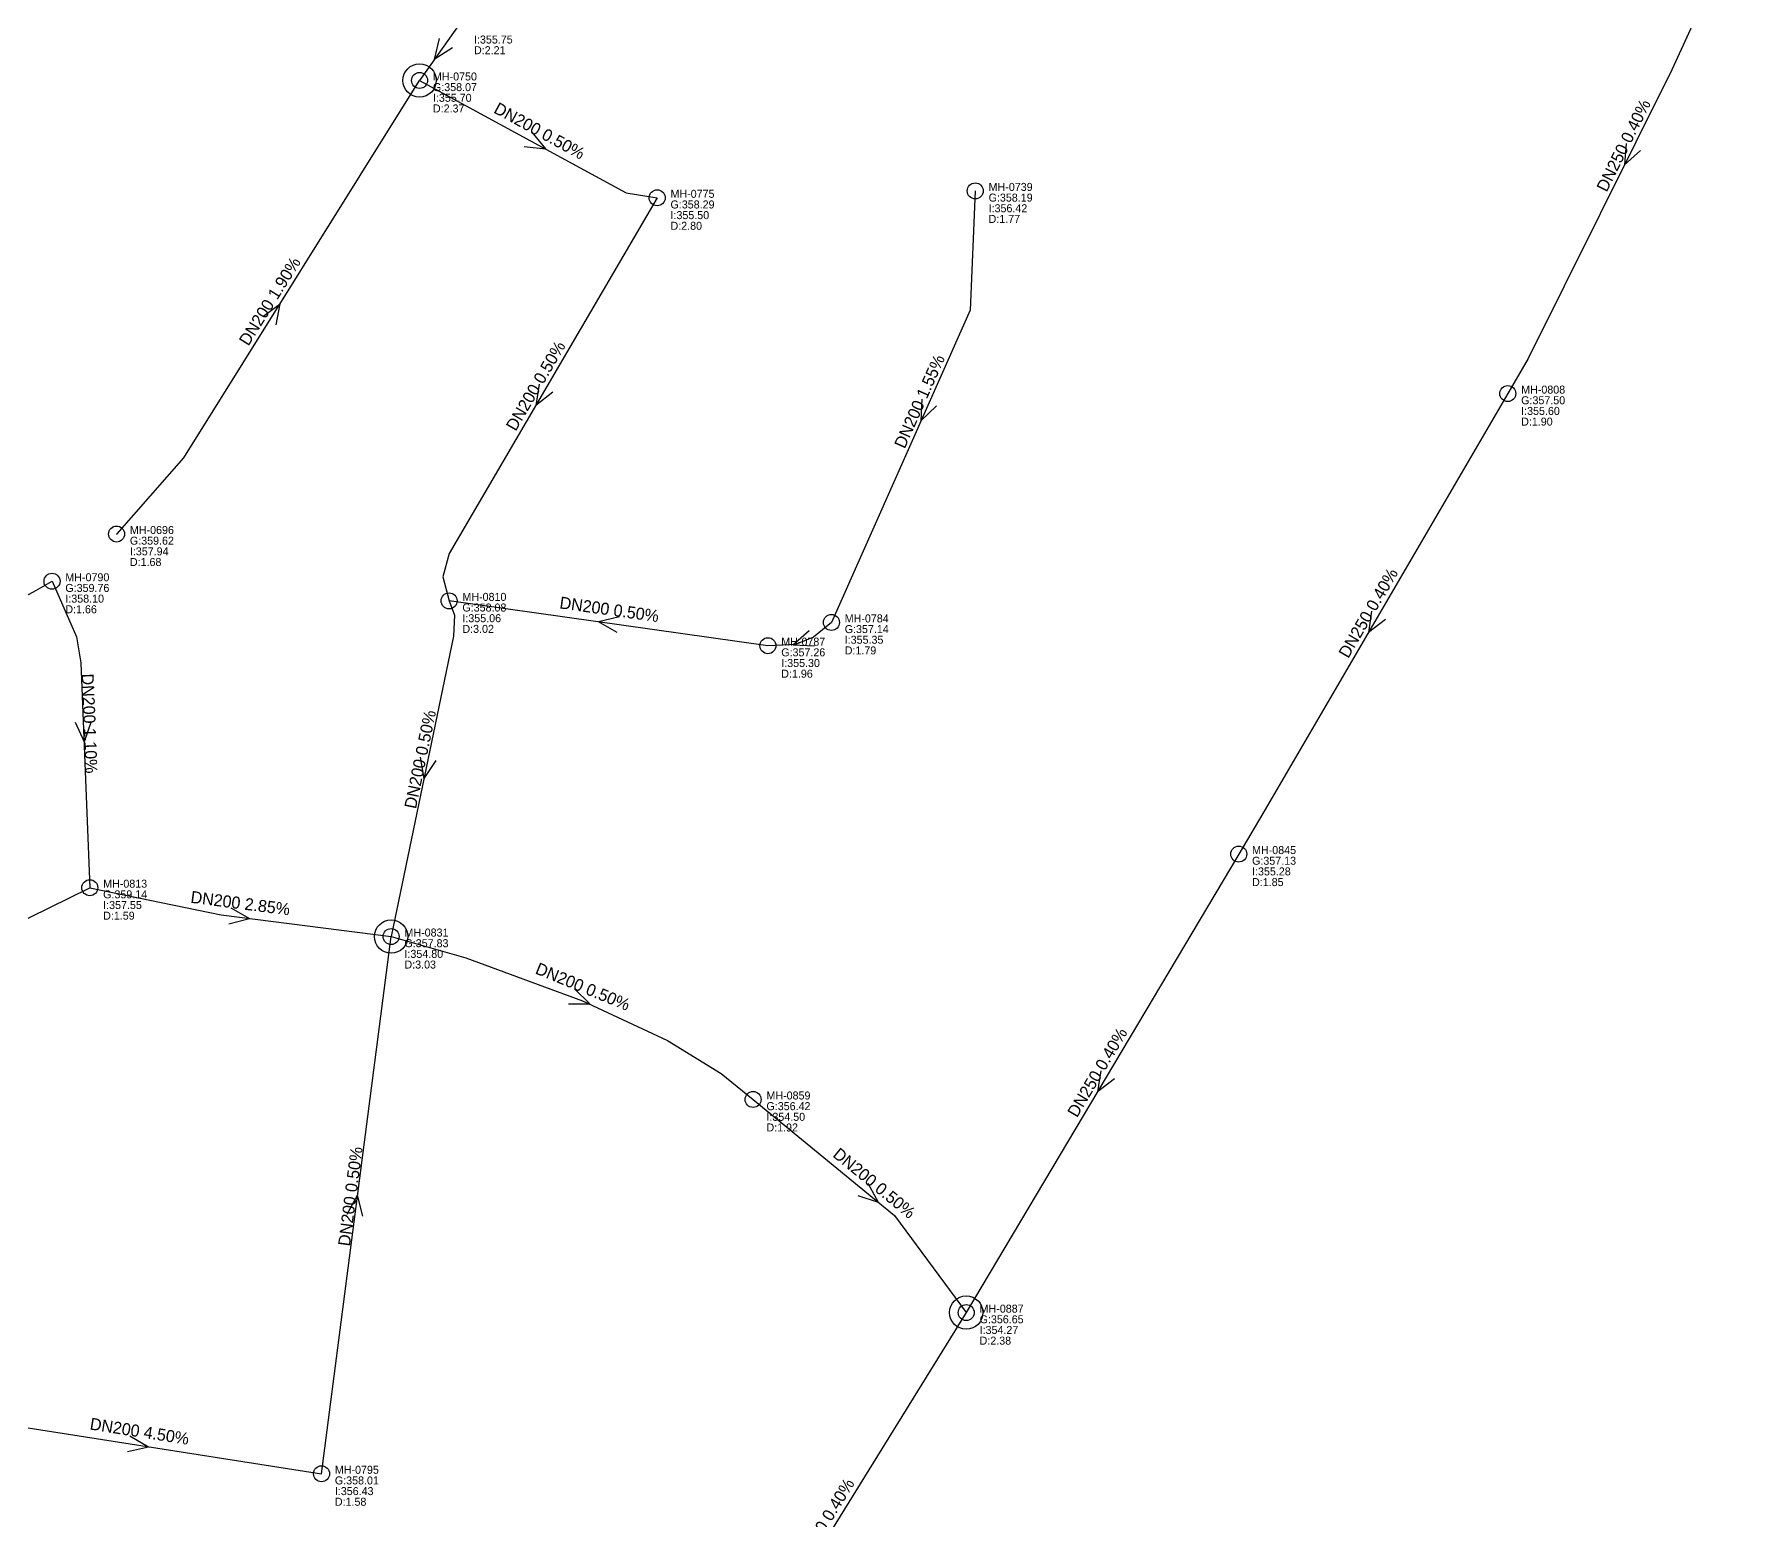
# Model space of a CAD drawing. Header units: metres. Extents: x 449149 to 451990, y 2566737 to 2570847.
# Drawn here: x 450681.3 to 450937.6, y 2568289.6 to 2568512.6 of the extents above; entities that cross this region are included whole.
import ezdxf
from ezdxf.enums import TextEntityAlignment as Align

# ---------------------------------------------------------------- set-up
doc = ezdxf.new("R2010")
doc.units = ezdxf.units.M
for name, color, linetype in [('SEW-DROP', 6, 'Continuous'), ('SEW-LABEL', 2, 'Continuous'), ('SEW-MH', 7, 'Continuous'), ('SEW-MH-LABEL', 8, 'Continuous'), ('SEW-PIPE-DN200', 3, 'Continuous'), ('SEW-PIPE-DN250', 4, 'Continuous')]:
    doc.layers.add(name, color=color, linetype=linetype)

msp = doc.modelspace()

# ---------------------------------------------------------------- linework, layer by layer
at = {"layer": 'SEW-DROP'}
for centre in [(450739.14, 2568505.65), (450734.87, 2568377.24), (450734.87, 2568377.24), (450821.13, 2568320.83)]:
    msp.add_circle(centre, 2.5, dxfattribs=at)
at = {"layer": 'SEW-LABEL'}
for p, q in [((450742.1, 2568511.94), (450741.35, 2568508.79)), ((450744.06, 2568510.55), (450741.35, 2568508.79)), ((450754.81, 2568495.76), (450758.02, 2568495.38)), ((450755.95, 2568497.87), (450758.02, 2568495.38)), ((450920.11, 2568496.19), (450919.84, 2568492.97)), ((450922.25, 2568495.12), (450919.84, 2568492.97)), ((450715.62, 2568470.24), (450718.22, 2568472.15)), ((450717.65, 2568468.97), (450718.22, 2568472.15)), ((450757.05, 2568460.1), (450756.58, 2568456.9)), ((450759.13, 2568458.89), (450756.58, 2568456.9)), ((450814.45, 2568457.82), (450814.33, 2568454.59)), ((450816.64, 2568456.84), (450814.33, 2568454.59)), ((450769.12, 2568425.21), (450765.98, 2568424.44)), ((450768.79, 2568422.83), (450765.98, 2568424.44)), ((450881.91, 2568426.03), (450881.44, 2568422.84)), ((450883.98, 2568424.82), (450881.44, 2568422.84)), ((450797.59, 2568423.08), (450795.14, 2568420.97)), ((450798.37, 2568420.81), (450795.14, 2568420.97)), ((450687.49, 2568409.41), (450688.81, 2568406.46)), ((450689.89, 2568409.51), (450688.81, 2568406.46)), ((450739.24, 2568404.15), (450739.8, 2568400.97)), ((450741.59, 2568403.66), (450739.8, 2568400.97)), ((450710.82, 2568381.54), (450713.64, 2568379.97)), ((450710.51, 2568379.16), (450713.64, 2568379.97)), ((450762.36, 2568369.38), (450764.68, 2568367.13)), ((450761.45, 2568367.16), (450764.68, 2568367.13)), ((450841.29, 2568357.12), (450840.79, 2568353.93)), ((450843.36, 2568355.9), (450840.79, 2568353.93)), ((450806.37, 2568340.24), (450807.93, 2568337.41)), ((450728.27, 2568335.62), (450729.84, 2568338.44)), ((450730.65, 2568335.31), (450729.84, 2568338.44)), ((450804.85, 2568338.38), (450807.93, 2568337.41)), ((450695.7, 2568302.37), (450698.48, 2568300.72)), ((450695.33, 2568300), (450698.48, 2568300.72))]:
    msp.add_line(p, q, dxfattribs=at)
at = {"layer": 'SEW-MH'}
for centre in [(450739.14, 2568505.65), (450774.77, 2568488.05), (450822.48, 2568489.08), (450902.35, 2568458.68), (450693.69, 2568437.62), (450684.01, 2568430.53), (450743.56, 2568427.59), (450800.9, 2568424.36), (450791.38, 2568420.87), (450861.99, 2568389.61), (450689.68, 2568384.57), (450734.87, 2568377.24), (450789.16, 2568352.8), (450821.13, 2568320.83), (450724.43, 2568296.66)]:
    msp.add_circle(centre, 1.2, dxfattribs=at)
at = {"layer": 'SEW-PIPE-DN200'}
for points in [[(450745.3, 2568514.39), (450739.14, 2568505.65)], [(450693.69, 2568437.62), (450693.77, 2568437.67), (450703.79, 2568449.04), (450739.14, 2568505.65)], [(450739.14, 2568505.65), (450770.11, 2568488.81), (450774.77, 2568488.05)], [(450774.77, 2568488.05), (450743.59, 2568434.68), (450742.64, 2568431.18), (450743.56, 2568427.59)], [(450822.48, 2568489.08), (450821.7, 2568471.19), (450800.9, 2568424.36)], [(450668.1, 2568422.04), (450681.23, 2568428.95), (450684.01, 2568430.53)], [(450684.01, 2568430.53), (450687.7, 2568422.18), (450688.34, 2568418.32), (450689.68, 2568384.57)], [(450743.56, 2568427.59), (450744.39, 2568425.47), (450744.23, 2568422.3), (450734.87, 2568377.24)], [(450791.38, 2568420.87), (450791.38, 2568420.87), (450743.56, 2568427.59)], [(450800.9, 2568424.36), (450800.9, 2568424.36), (450798.2, 2568422.14), (450795.51, 2568421.03), (450791.38, 2568420.87)], [(450635.83, 2568358.11), (450689.68, 2568384.57)], [(450689.68, 2568384.57), (450709.37, 2568380.52), (450734.87, 2568377.24)], [(450724.43, 2568296.66), (450724.43, 2568296.66), (450734.87, 2568377.24)], [(450734.87, 2568377.24), (450746.07, 2568374.05), (450763.55, 2568367.61), (450776.34, 2568361.66), (450784.38, 2568356.72), (450789.16, 2568352.8)], [(450789.16, 2568352.8), (450810.37, 2568335.41), (450821.13, 2568320.83)], [(450669.56, 2568305.25), (450724.43, 2568296.66)]]:
    msp.add_lwpolyline(points, dxfattribs=at)
at = {"layer": 'SEW-PIPE-DN250'}
for points in [[(450937.59, 2568530.47), (450926.94, 2568507.24), (450905.41, 2568463.92), (450902.35, 2568458.68)], [(450902.35, 2568458.68), (450865.61, 2568395.71), (450861.99, 2568389.61)], [(450861.99, 2568389.61), (450821.13, 2568320.83)], [(450821.13, 2568320.83), (450799.85, 2568286.51), (450789.51, 2568267.74), (450782.44, 2568253.05)]]:
    msp.add_lwpolyline(points, dxfattribs=at)

# ---------------------------------------------------------------- texts
at = {"layer": 'SEW-LABEL'}
for s, rotation, p in [('DN200 0.50%', -28.5301, (450756.7, 2568497.3)), ('DN250 0.40%', 63.5707, (450920.51, 2568495.51)), ('DN200 1.90%', 58.0207, (450717.43, 2568472.07)), ('DN200 0.50%', 59.7104, (450757.33, 2568459.4)), ('DN200 1.55%', 66.0556, (450814.94, 2568457.16)), ('DN250 0.40%', 59.7371, (450882.19, 2568425.33)), ('DN200 0.50%', 351.9974, (450767.47, 2568425.43)), ('DN200 1.10%', -87.7207, (450688.75, 2568409.16)), ('DN200 0.50%', 78.2671, (450740.11, 2568403.64)), ('DN200 2.85%', -7.3245, (450712.15, 2568381.36)), ('DN200 0.50%', -22.2568, (450763.29, 2568368.9)), ('DN250 0.40%', 59.289, (450841.56, 2568356.42)), ('DN200 0.50%', 82.6137, (450729.65, 2568338.15)), ('DN200 0.50%', -39.3415, (450806.77, 2568339.56)), ('DN200 4.50%', -8.8931, (450697, 2568302.15)), ('DN250 0.40%', 58.6957, (450800.55, 2568288.84))]:
    msp.add_text(s, height=1.8, rotation=rotation, dxfattribs=at).set_placement(p, align=Align.CENTER)
at = {"layer": 'SEW-MH-LABEL'}
for s, p in [('I:355.75', (450747.3, 2568511.19)), ('D:2.21', (450747.3, 2568509.59)), ('MH-0750', (450741.14, 2568505.65)), ('G:358.07', (450741.14, 2568504.05)), ('I:355.70', (450741.14, 2568502.45)), ('D:2.37', (450741.14, 2568500.85)), ('MH-0775', (450776.77, 2568488.05)), ('G:358.19', (450824.48, 2568487.48)), ('MH-0739', (450824.48, 2568489.08)), ('G:358.29', (450776.77, 2568486.45)), ('I:355.50', (450776.77, 2568484.85)), ('D:1.77', (450824.48, 2568484.28)), ('I:356.42', (450824.48, 2568485.88)), ('D:2.80', (450776.77, 2568483.25)), ('MH-0808', (450904.35, 2568458.68)), ('G:357.50', (450904.35, 2568457.08)), ('D:1.90', (450904.35, 2568453.88)), ('I:355.60', (450904.35, 2568455.48)), ('G:359.62', (450695.69, 2568436.02)), ('MH-0696', (450695.69, 2568437.62)), ('I:357.94', (450695.69, 2568434.42)), ('MH-0790', (450686.01, 2568430.53)), ('D:1.68', (450695.69, 2568432.82)), ('G:359.76', (450686.01, 2568428.93)), ('D:1.66', (450686.01, 2568425.73)), ('I:358.10', (450686.01, 2568427.33)), ('G:358.08', (450745.56, 2568425.99)), ('MH-0810', (450745.56, 2568427.59)), ('D:3.02', (450745.56, 2568422.79)), ('I:355.06', (450745.56, 2568424.39)), ('G:357.14', (450802.9, 2568422.76)), ('MH-0784', (450802.9, 2568424.36)), ('MH-0787', (450793.38, 2568420.87)), ('I:355.35', (450802.9, 2568421.16)), ('G:357.26', (450793.38, 2568419.27)), ('I:355.30', (450793.38, 2568417.67)), ('D:1.79', (450802.9, 2568419.56)), ('D:1.96', (450793.38, 2568416.07)), ('MH-0845', (450863.99, 2568389.61)), ('G:357.13', (450863.99, 2568388.01)), ('MH-0813', (450691.68, 2568384.57)), ('D:1.85', (450863.99, 2568384.81)), ('I:355.28', (450863.99, 2568386.41)), ('G:359.14', (450691.68, 2568382.97)), ('D:1.59', (450691.68, 2568379.77)), ('I:357.55', (450691.68, 2568381.37)), ('MH-0831', (450736.87, 2568377.24)), ('G:357.83', (450736.87, 2568375.64)), ('I:354.80', (450736.87, 2568374.04)), ('D:3.03', (450736.87, 2568372.44)), ('G:356.42', (450791.16, 2568351.2)), ('MH-0859', (450791.16, 2568352.8)), ('I:354.50', (450791.16, 2568349.6)), ('D:1.92', (450791.16, 2568348)), ('MH-0887', (450823.13, 2568320.83)), ('G:356.65', (450823.13, 2568319.23)), ('I:354.27', (450823.13, 2568317.63)), ('D:2.38', (450823.13, 2568316.03)), ('G:358.01', (450726.43, 2568295.06)), ('MH-0795', (450726.43, 2568296.66)), ('I:356.43', (450726.43, 2568293.46)), ('D:1.58', (450726.43, 2568291.86))]:
    msp.add_text(s, height=1.2, dxfattribs=at).set_placement(p)

doc.saveas('drawing.dxf')
